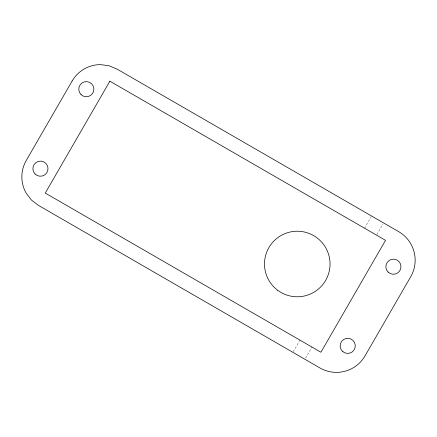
<?xml version="1.0" encoding="UTF-8"?>
<svg xmlns="http://www.w3.org/2000/svg" width="437" height="437" viewBox="0 0 437 437"><rect width="100%" height="100%" fill="white"/><g stroke="black" fill="none" stroke-linecap="round" stroke-linejoin="round"><path stroke-width="0.33" stroke-dasharray="2.19 1.64" d="M293.194 351.736L299.913 340.106M364.513 228.212L371.226 216.577M305.539 358.089L311.92 347.038M376.858 234.56L382.899 224.094"/><path stroke-width="0.66" d="M72.127 81.014L26.242 160.494A32.775 32.775 0 0 0 26.242 193.269L31.448 200.053L38.238 205.264L319.939 367.954A33.01 33.01 0 0 0 365.032 355.871L410.725 276.725A33.01 33.01 0 0 0 398.642 231.626L116.903 69.013L108.993 65.741L100.515 64.627A32.775 32.775 0 0 0 72.127 81.014M109.873 81.189L45.268 193.088L320.922 352.238L385.532 240.334L109.873 81.189M80.982 94.539A7.566 7.566 0 0 0 93.638 91.147A7.566 7.566 0 0 0 84.374 81.883A7.566 7.566 0 0 0 80.982 94.539M35.091 174.019A7.566 7.566 0 0 0 47.748 170.627A7.566 7.566 0 0 0 38.483 161.362A7.566 7.566 0 0 0 35.091 174.019M342.362 351.201A7.566 7.566 0 0 0 355.019 347.808A7.566 7.566 0 0 0 345.754 338.544A7.566 7.566 0 0 0 342.362 351.201M388.061 272.054A7.566 7.566 0 0 0 400.713 268.662A7.566 7.566 0 0 0 391.454 259.398A7.566 7.566 0 0 0 388.061 272.054M277.642 290.255A32.775 32.775 0 0 0 329.815 267.876A32.775 32.775 0 0 0 284.345 233.882A32.775 32.775 0 0 0 277.642 290.255"/></g></svg>
